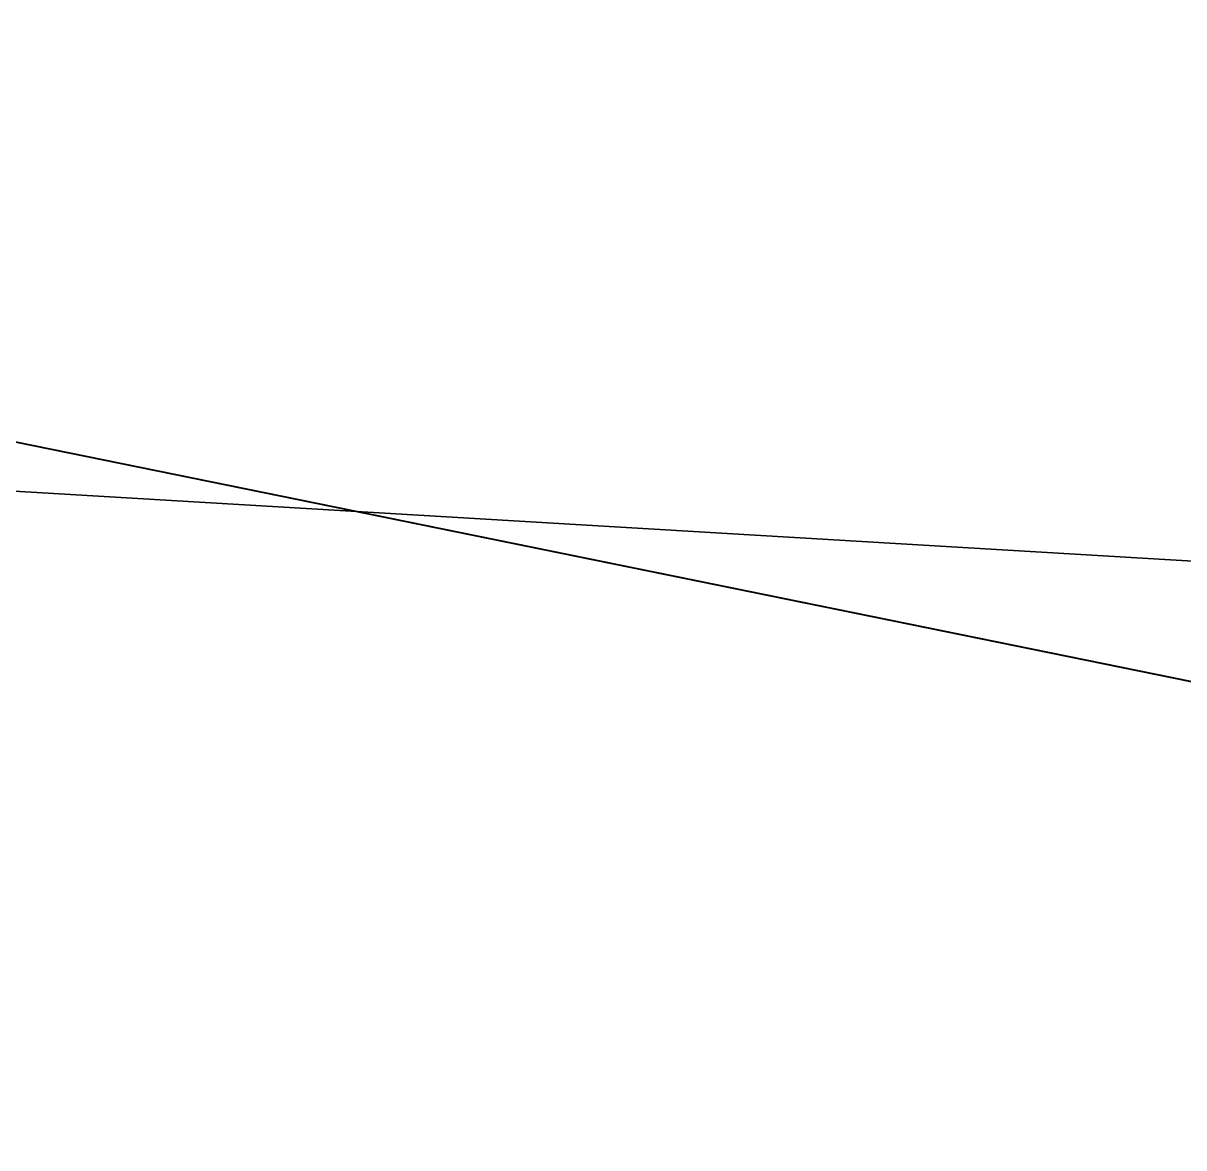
# Model space of a CAD drawing. Header units: metres. Extents: x 503497 to 504361, y 6966567 to 6966857.
# Drawn here: x 504139.5391 to 504139.6986, y 6966711.6779 to 6966711.8325 of the extents above; entities that cross this region are included whole.
import ezdxf

# ---------------------------------------------------------------- set-up
doc = ezdxf.new("R2010")
doc.units = ezdxf.units.M

msp = doc.modelspace()

# ---------------------------------------------------------------- linework, layer by layer
at = {"layer": 'SHADOW_APPROVED_20260111T072000'}
for points in [[(504167.5638, 6966705.9126), (504170.7929, 6966705.4089), (504097.6191, 6966720.3129), (504094.39, 6966720.8166), (504167.5638, 6966705.9126)], [(504170.7929, 6966705.4089), (504170.0047, 6966700.3561), (504096.8309, 6966715.2601), (504097.6191, 6966720.3129), (504170.7929, 6966705.4089)]]:
    msp.add_lwpolyline(points, close=True, dxfattribs=at)
at = {"layer": 'SHADOW_APPROVED_20261221T090000'}
for points in [[(504128.3574, 6966713.6393), (504140.8554, 6966711.6898), (504110.6007, 6966713.4892), (504098.1027, 6966715.4387), (504128.3574, 6966713.6393)], [(504140.8554, 6966711.6898), (504140.7719, 6966711.1544), (504110.5172, 6966712.9538), (504110.6007, 6966713.4892), (504140.8554, 6966711.6898)], [(504140.8554, 6966711.6898), (504140.8554, 6966711.6898), (504110.6007, 6966713.4892), (504110.6007, 6966713.4892), (504140.8554, 6966711.6898)]]:
    msp.add_lwpolyline(points, close=True, dxfattribs=at)
at = {"layer": 'SHADOW_COMPARATOR_RL48_20260111T072000'}
for points in [[(504167.5638, 6966705.9126), (504170.7929, 6966705.4089), (504125.1656, 6966714.7023), (504121.9365, 6966715.206), (504167.5638, 6966705.9126)], [(504170.7929, 6966705.4089), (504170.0047, 6966700.3561), (504124.3774, 6966709.6495), (504125.1656, 6966714.7023), (504170.7929, 6966705.4089)]]:
    msp.add_lwpolyline(points, close=True, dxfattribs=at)
at = {"layer": 'SHADOW_COMPARATOR_RL48_20261221T090000'}
for points in [[(504128.3574, 6966713.6393), (504140.8554, 6966711.6898), (504121.9902, 6966712.8118), (504109.4922, 6966714.7613), (504128.3574, 6966713.6393)], [(504140.8554, 6966711.6898), (504140.7719, 6966711.1544), (504121.9067, 6966712.2764), (504121.9902, 6966712.8118), (504140.8554, 6966711.6898)], [(504140.8554, 6966711.6898), (504140.8554, 6966711.6898), (504121.9902, 6966712.8118), (504121.9902, 6966712.8118), (504140.8554, 6966711.6898)]]:
    msp.add_lwpolyline(points, close=True, dxfattribs=at)

doc.saveas('drawing.dxf')
